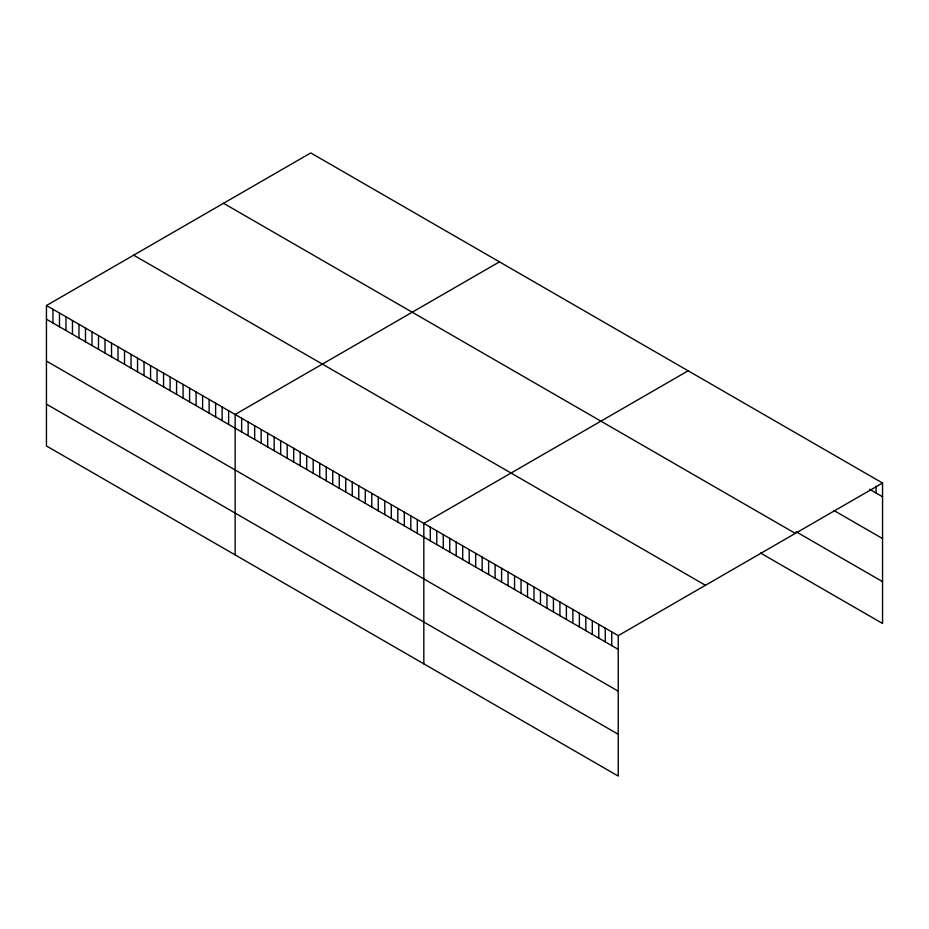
<?xml version="1.0" encoding="UTF-8"?>
<svg xmlns="http://www.w3.org/2000/svg" width="929" height="929" viewBox="0 0 929 929"><rect width="100%" height="100%" fill="white"/><g stroke="black" fill="none" stroke-linecap="round" stroke-linejoin="round"><path stroke-width="1.39" d="M46.45 305.525L618.226 635.645L618.226 776.075L46.45 445.966L46.45 305.525L310.774 152.925L882.55 483.034L882.55 623.475L760.503 553.01M499.454 261.862L235.142 414.462L235.142 554.903M688.145 370.799L423.821 523.399L423.821 663.84M618.226 635.645L882.55 483.034M869.59 489.269L882.55 496.748M833.952 510.509L882.55 538.565M796.153 531.771L882.55 581.659M223.541 203.288L795.329 533.397M133.671 255.173L705.459 585.282M46.45 319.239L618.226 649.348M46.45 361.056L618.226 691.164M46.45 404.138L618.226 734.258M876.07 486.146L876.07 493.009M611.746 631.906L611.746 645.609M605.267 628.155L605.267 641.869M598.787 624.416L598.787 638.13M592.307 620.677L592.307 634.391M585.827 616.937L585.827 630.64M579.348 613.198L579.348 626.901M572.868 609.447L572.868 623.162M566.388 605.708L566.388 619.422M559.908 601.969L559.908 615.683M553.429 598.23L553.429 611.932M546.949 594.49L546.949 608.193M540.469 590.751L540.469 604.454M533.989 587L533.989 600.715M527.509 583.261L527.509 596.975M521.03 579.522L521.03 593.236M514.55 575.783L514.55 589.485M508.07 572.043L508.07 585.746M501.59 568.304L501.59 582.007M495.111 564.553L495.111 578.268M488.631 560.814L488.631 574.528M482.151 557.075L482.151 570.789M475.671 553.336L475.671 567.038M469.191 549.596L469.191 563.299M462.7 545.846L462.7 559.56M456.22 542.106L456.22 555.821M449.741 538.367L449.741 552.081M443.261 534.628L443.261 548.331M436.781 530.889L436.781 544.591M430.301 527.149L430.301 540.852M417.318 519.648L417.318 533.351M410.815 515.885L410.815 529.6M404.301 512.134L404.301 525.837M397.798 508.372L397.798 522.086M391.295 504.621L391.295 518.324M384.792 500.859L384.792 514.573M378.277 497.108L378.277 510.822M371.774 493.345L371.774 507.06M365.271 489.595L365.271 503.309M358.757 485.844L358.757 499.547M352.254 482.081L352.254 495.796M345.751 478.33L345.751 492.033M339.236 474.568L339.236 488.282M332.733 470.817L332.733 484.52M326.23 467.055L326.23 480.769M319.727 463.304L319.727 477.007M313.212 459.541L313.212 473.256M306.709 455.791L306.709 469.493M300.206 452.028L300.206 465.743M293.692 448.277L293.692 461.98M287.189 444.515L287.189 458.229M280.686 440.764L280.686 454.467M274.171 437.002L274.171 450.716M267.668 433.251L267.668 446.954M261.165 429.488L261.165 443.203M254.662 425.737L254.662 439.44M248.148 421.975L248.148 435.689M241.645 418.224L241.645 431.927M228.627 410.711L228.627 424.414M222.124 406.948L222.124 420.663M215.621 403.198L215.621 416.9M209.106 399.435L209.106 413.15M202.603 395.684L202.603 409.387M196.1 391.922L196.1 405.636M189.597 388.171L189.597 401.874M183.083 384.409L183.083 398.123M176.58 380.658L176.58 394.361M170.077 376.895L170.077 390.61M163.562 373.144L163.562 386.847M157.059 369.382L157.059 383.096M150.556 365.631L150.556 379.346M144.041 361.88L144.041 375.583M137.538 358.118L137.538 371.832M131.035 354.367L131.035 368.07M124.532 350.605L124.532 364.319M118.018 346.854L118.018 360.557M111.515 343.091L111.515 356.806M105.012 339.34L105.012 353.043M98.497 335.578L98.497 349.292M91.994 331.827L91.994 345.53M85.491 328.065L85.491 341.779M78.977 324.314L78.977 338.017M72.474 320.551L72.474 334.266M65.971 316.801L65.971 330.503M59.468 313.038L59.468 326.753M52.953 309.287L52.953 322.99"/></g></svg>
